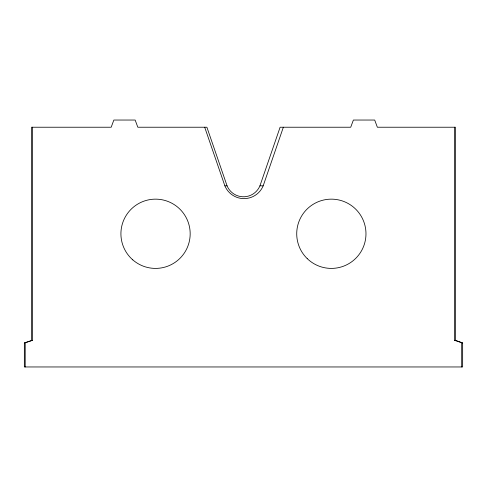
<?xml version="1.0" encoding="UTF-8"?>
<svg xmlns="http://www.w3.org/2000/svg" width="487" height="487" viewBox="0 0 487 487"><rect width="100%" height="100%" fill="white"/><g stroke="black" fill="none" stroke-linecap="round" stroke-linejoin="round"><path stroke-width="0.73" d="M204.698 127.229L224.866 185.833L227.064 185.833A17.806 17.806 0 0 0 259.936 185.833L280.104 127.229L350.719 127.229L353.385 120.039L374.692 120.039L377.358 127.229L455.461 127.229L455.461 340.322L462.65 342.988L462.65 366.961L24.35 366.961L24.35 342.988L32.392 340.322L32.392 127.229M224.866 185.833A20.752 20.752 0 0 0 263.181 185.833L283.349 127.229M24.35 342.988L32.392 340.322M259.936 185.833L263.181 185.833M454.499 127.229L454.499 340.322L455.461 340.322M454.499 340.322L462.65 342.988M227.064 185.833L206.896 127.229L137.821 127.229L135.161 120.039L113.848 120.039L111.188 127.229L31.539 127.229L31.539 340.322M461.694 342.988L461.694 366.961M25.196 342.988L25.196 366.961M307.218 258.609A34.626 34.626 0 0 0 364.921 242.258A34.626 34.626 0 0 0 321.907 200.461A34.626 34.626 0 0 0 307.218 258.609M132.768 259.857A34.626 34.626 0 0 0 189.522 240.462A34.626 34.626 0 0 0 144.347 201.009A34.626 34.626 0 0 0 132.768 259.857"/></g></svg>
